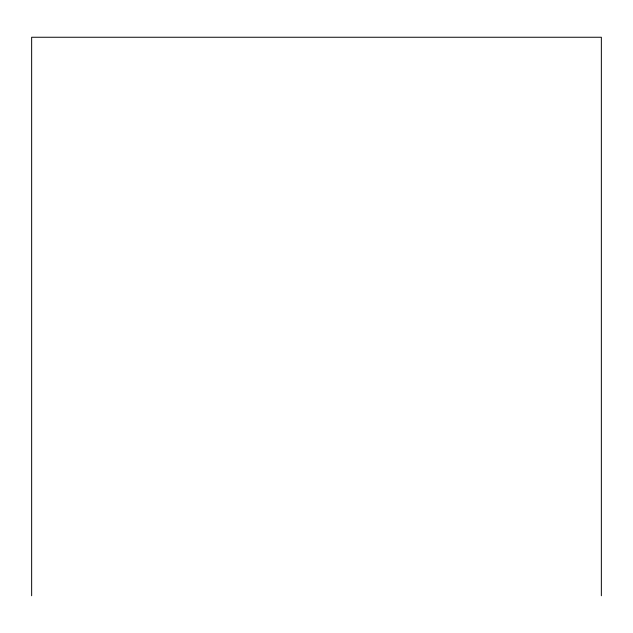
<?xml version="1.0" encoding="UTF-8"?>
<svg xmlns="http://www.w3.org/2000/svg" width="633" height="633" viewBox="0 0 633 633"><rect width="100%" height="100%" fill="white"/><g stroke="black" fill="none" stroke-linecap="round" stroke-linejoin="round"><path stroke-width="0.95" d="M601.35 595.748L601.35 37.252L31.65 37.252L31.65 595.748"/></g></svg>
